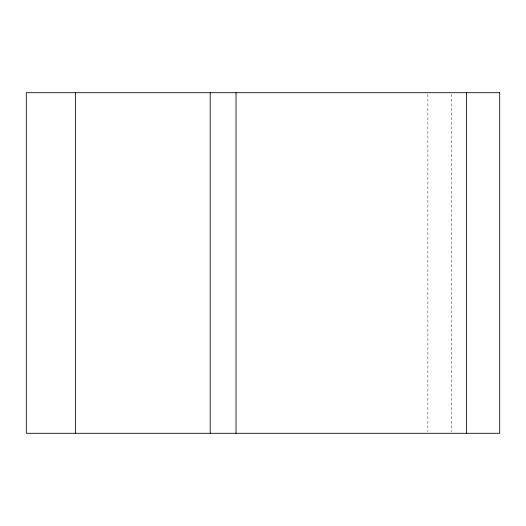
<?xml version="1.0" encoding="UTF-8"?>
<svg xmlns="http://www.w3.org/2000/svg" width="526" height="526" viewBox="0 0 526 526"><rect width="100%" height="100%" fill="white"/><g stroke="black" fill="none" stroke-linecap="round" stroke-linejoin="round"><path stroke-width="0.39" stroke-dasharray="2.63 1.97" d="M451.722 94.351L451.722 431.649M427.888 94.351L427.888 431.649"/><path stroke-width="0.79" d="M466.496 92.707L466.496 433.292M236.029 92.707L236.029 433.292M210.203 92.707L210.203 433.292M75.389 92.707L75.389 433.292M499.7 92.707L26.3 92.707L26.3 433.292L499.7 433.292L499.7 92.707"/></g></svg>
